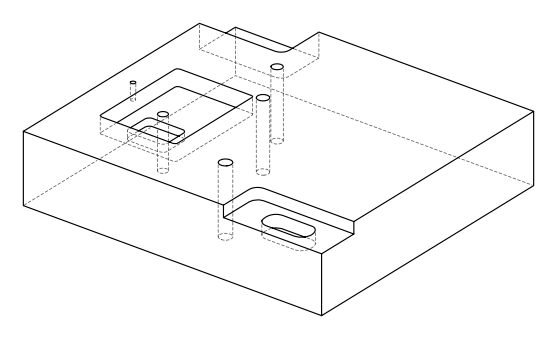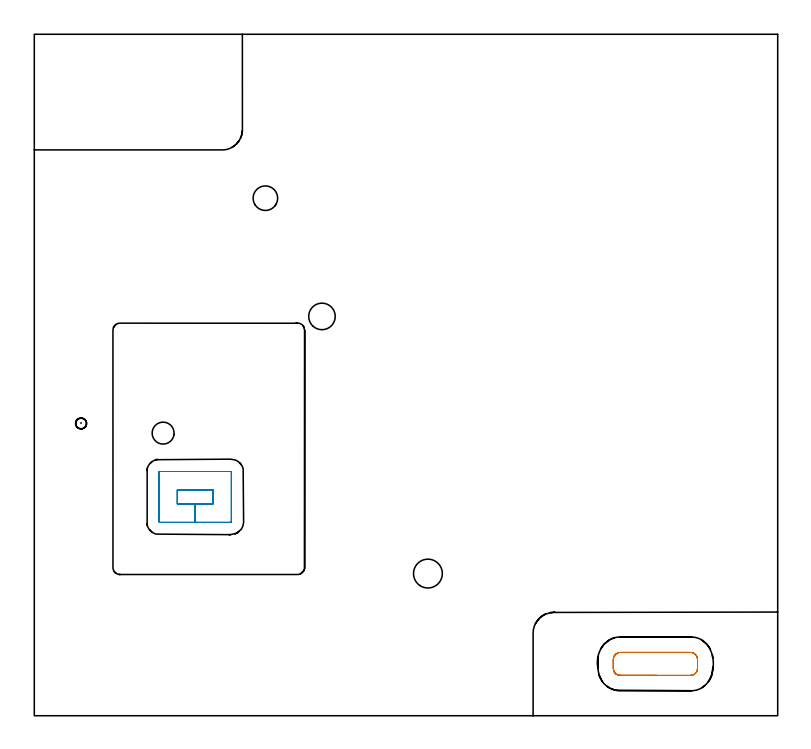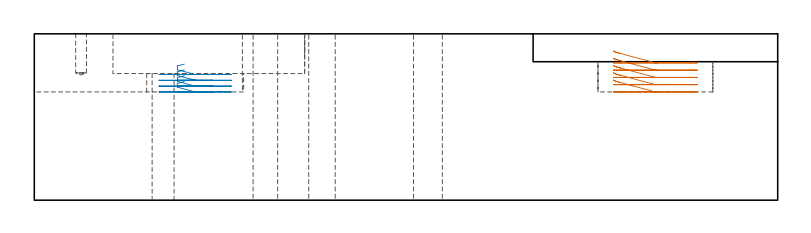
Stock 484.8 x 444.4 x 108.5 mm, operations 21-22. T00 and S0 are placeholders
(PLAN: 22 operations, 17 tool changes, 129.9 min)
(1 SPOT_DRILL | STEP1HOLE | NXT0321_9005460120000 | 0.03 min | 6 mm3)
(2 SPOT_DRILL_1 | STEP1HOLE_1 | NXT0321_9005460120000 | 0.04 min | 2829 mm3)
(3 SPOT_DRILL_2 | STEP1HOLE_2 | NXT0321_9005460120000 | 0.03 min | 3 mm3)
(4 SPOT_DRILL_3 | STEP1HOLE_3 | NXT0321_9005460120000 | 0.05 min | 182 mm3)
(5 SPOT_DRILL_4 | STEP1POCKET | NXT0321_9005460120000 | 0.03 min | 0 mm3)
(6 DRILL_BLIND_HOLE_INTO_CENTER | STEP1HOLE | NXT0301_076 | 0.07 min | 1242 mm3)
(7 GUN_DRILL_THROUGH_HOLE | STEP1HOLE | UGT0307_007 | 0.54 min | 7333 mm3)
(8 DRILL_TO_ENLARGE_THROUGH_HOLE | STEP1HOLE | UGT0301_006 | 0.47 min | 13178 mm3)
(9 DRILL_THROUGH_HOLE_INTO_CENTER | STEP1HOLE_1 | NXT0301_042 | 0.36 min | 3238 mm3)
(10 DRILL_TO_ENLARGE_THROUGH_HOLE_1 | STEP1HOLE_1 | UGT0301_275 | 0.37 min | 11296 mm3)
(11 DRILL_BLIND_HOLE_INTO_CENTER_1 | STEP1HOLE_2 | NXT0301_076 | 0.07 min | 1243 mm3)
(12 GUN_DRILL_THROUGH_HOLE_1 | STEP1HOLE_2 | UGT0307_007 | 0.55 min | 7329 mm3)
(13 DRILL_TO_ENLARGE_THROUGH_HOLE_2 | STEP1HOLE_2 | UGT0301_244 | 0.47 min | 16873 mm3)
(14 DRILL_BLIND_HOLE_INTO_CENTER_2 | STEP1HOLE_3 | NXT0301_076 | 0.07 min | 1091 mm3)
(15 GUN_DRILL_THROUGH_HOLE_2 | STEP1HOLE_3 | UGT0307_007 | 0.56 min | 7336 mm3)
(16 DRILL_TO_ENLARGE_THROUGH_HOLE_3 | STEP1HOLE_3 | UGT0301_256 | 0.47 min | 21446 mm3)
(17 DRILL_BLIND_HOLE_INTO_CENTER_3 | STEP1POCKET | NXT0301_042 | 0.12 min | 1013 mm3)
(18 MILL_CORNER_NOTCH_RECTANGULAR | CORNER_NOTCH_RECTANGULAR | UGT0201_094 | Follow Part, ap 5, ae 75% | 7.48 min | 195497 mm3)
(19 MILL_CORNER_NOTCH_RECTANGULAR_1 | CORNER_NOTCH_RECTANGULAR_1 | NXT0201_012 | Follow Part, ap 4, ae 75% | 22.25 min | 386372 mm3)
(20 MILL_RECTANGULAR_POCKET | POCKET_RECTANGULAR_STRAIGHT | NXT0201_009 | Follow Part, ap 2, ae 75% | 91.61 min | 526084 mm3)
(21 MILL_RECTANGULAR_POCKET_1 | POCKET_RECTANGULAR_STRAIGHT_1 | UGT0201_094 | Follow Part, ap 5, ae 75% | 1.95 min | 48021 mm3)
(22 MILL_RECTANGULAR_POCKET_2 | POCKET_RECTANGULAR_STRAIGHT_2 | NXT0201_012 | Follow Part, ap 4, ae 75% | 2.34 min | 36594 mm3)
(TOOL NXT0321_9005460120000 | NC Spot Drill, 142deg, 12mm, Carbide, Uncoated | D12 PA142 FL30 Z2)
(TOOL NXT0301_076 | Carbide Drill 10.5mm [860.1-1050-032A1-MM 2214] | D10.5 PA140 FL55 Z2)
(TOOL UGT0307_007 | Gun Drill 10 mm | D10 PA130 FL24 Z1)
(TOOL UGT0301_006 | Twist Drill 16 mm | D16 PA118 FL120 Z2)
(TOOL NXT0301_042 | Carbide Drill 7.1mm [860.1-0710-057A1-MM 2214] | D7.1 PA140 FL85 Z2)
(TOOL UGT0301_275 | Twist Drill 14.3 mm | D14.3 PA118 FL114 Z2)
(TOOL UGT0301_244 | Twist Drill 17.3 mm | D17.3 PA118 FL130 Z2)
(TOOL UGT0301_256 | Twist Drill 18.8 mm | D18.8 PA118 FL135 Z2)
(TOOL UGT0201_094 | End mill 20 mm | D20 FL38 Z4)
(TOOL NXT0201_012 | ENDMILL 16mm [2P460-1600-NA 1630] | D16 FL38 Z6)
(TOOL NXT0201_009 | ENDMILL 8mm [2P460-0800-NA 1630] | D8 FL26 Z6)
(OP 21 MILL_RECTANGULAR_POCKET_1)
G17 G21 G94 G90
T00 M6
G54
G17 G0 G90 X377.758 Y29.712 S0 M3
G43 Z118.5 H0
Z97.287
G94 G1 X377.791 Y29.571 Z97.248 F250.
X377.988 Y29.039 Z97.097
X378.248 Y28.536 Z96.945
X378.568 Y28.068 Z96.793
X378.944 Y27.644 Z96.641
X379.368 Y27.268 Z96.489
X379.836 Y26.948 Z96.337
X380.339 Y26.688 Z96.186
X380.871 Y26.491 Z96.034
X381.422 Y26.361 Z95.882
X381.985 Y26.3 Z95.73
X382.2 Z95.673
X405.05 Z89.55
X427.9 F500.
G3 X432.5 Y30.9 R4.6
G1 Y36.7
G3 X427.9 Y41.3 R4.6
G1 X382.2
G3 X377.6 Y36.7 R4.6
G1 Y30.9
G3 X382.2 Y26.3 R4.6
G1 X405.05
X406.05
G0 X377.758 Y29.712 Z92.55
G1 X377.791 Y29.571 Z92.511 F250.
X377.988 Y29.039 Z92.359
X378.248 Y28.536 Z92.207
X378.568 Y28.068 Z92.055
X378.944 Y27.644 Z91.904
X379.368 Y27.268 Z91.752
X379.836 Y26.948 Z91.6
X380.339 Y26.688 Z91.448
X380.871 Y26.491 Z91.296
X381.422 Y26.361 Z91.144
X381.985 Y26.3 Z90.993
X382.2 Z90.935
X405.05 Z84.812
X427.9 F500.
G3 X432.5 Y30.9 R4.6
G1 Y36.7
G3 X427.9 Y41.3 R4.6
G1 X382.2
G3 X377.6 Y36.7 R4.6
G1 Y30.9
G3 X382.2 Y26.3 R4.6
G1 X405.05
X406.05
G0 X377.758 Y29.712 Z87.812
G1 X377.791 Y29.571 Z87.773 F250.
X377.988 Y29.039 Z87.622
X378.248 Y28.536 Z87.47
X378.568 Y28.068 Z87.318
X378.944 Y27.644 Z87.166
X379.368 Y27.268 Z87.014
X379.836 Y26.948 Z86.862
X380.339 Y26.688 Z86.711
X380.871 Y26.491 Z86.559
X381.422 Y26.361 Z86.407
X381.985 Y26.3 Z86.255
X382.2 Z86.198
X405.05 Z80.075
X427.9 F500.
G3 X432.5 Y30.9 R4.6
G1 Y36.7
G3 X427.9 Y41.3 R4.6
G1 X382.2
G3 X377.6 Y36.7 R4.6
G1 Y30.9
G3 X382.2 Y26.3 R4.6
G1 X405.05
X406.05
G0 X377.758 Y29.712 Z83.075
G1 X377.791 Y29.571 Z83.036 F250.
X377.988 Y29.039 Z82.884
X378.248 Y28.536 Z82.732
X378.568 Y28.068 Z82.58
X378.944 Y27.644 Z82.429
X379.368 Y27.268 Z82.277
X379.836 Y26.948 Z82.125
X380.339 Y26.688 Z81.973
X380.871 Y26.491 Z81.821
X381.422 Y26.361 Z81.669
X381.985 Y26.3 Z81.518
X382.2 Z81.46
X405.05 Z75.337
X427.9 F500.
G3 X432.5 Y30.9 R4.6
G1 Y36.7
G3 X427.9 Y41.3 R4.6
G1 X382.2
G3 X377.6 Y36.7 R4.6
G1 Y30.9
G3 X382.2 Y26.3 R4.6
G1 X405.05
X406.05
G0 X377.758 Y29.712 Z78.337
G1 X377.791 Y29.571 Z78.299 F250.
X377.988 Y29.039 Z78.147
X378.248 Y28.536 Z77.995
X378.568 Y28.068 Z77.843
X378.944 Y27.644 Z77.691
X379.368 Y27.268 Z77.539
X379.836 Y26.948 Z77.387
X380.339 Y26.688 Z77.236
X380.871 Y26.491 Z77.084
X381.422 Y26.361 Z76.932
X381.985 Y26.3 Z76.78
X382.2 Z76.723
X405.05 Z70.6
X427.9 F500.
G3 X432.5 Y30.9 R4.6
G1 Y36.7
G3 X427.9 Y41.3 R4.6
G1 X382.2
G3 X377.6 Y36.7 R4.6
G1 Y30.9
G3 X382.2 Y26.3 R4.6
G1 X405.05
X406.05
G0 Z118.5
M5
M2
(OP 22 MILL_RECTANGULAR_POCKET_2)
G17 G21 G94 G90
T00 M6
G54
G17 G0 G90 X97.841 Y147.3 S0 M3
G43 Z118.5 H1
Z88.76
G94 G1 X93.3 Z87.543 F250.
Y138.1 Z85.078
X104.9 Z81.97
X116.5 F500.
Y147.3
X93.3
Y138.1
X104.9
Y126.1
X128.
G3 X128.5 Y126.6 R0.5
G1 Y158.8
G3 X128. Y159.3 R0.5
G1 X81.8
G3 X81.3 Y158.8 R0.5
G1 Y126.6
G3 X81.8 Y126.1 R0.5
G1 X104.9
X105.9
G0 X97.841 Y147.3 Z84.97
G1 X93.3 Z83.753 F250.
Y138.1 Z81.288
X104.9 Z78.18
X116.5 F500.
Y147.3
X93.3
Y138.1
X104.9
Y126.1
X128.
G3 X128.5 Y126.6 R0.5
G1 Y158.8
G3 X128. Y159.3 R0.5
G1 X81.8
G3 X81.3 Y158.8 R0.5
G1 Y126.6
G3 X81.8 Y126.1 R0.5
G1 X104.9
X105.9
G0 X97.841 Y147.3 Z81.18
G1 X93.3 Z79.963 F250.
Y138.1 Z77.498
X104.9 Z74.39
X116.5 F500.
Y147.3
X93.3
Y138.1
X104.9
Y126.1
X128.
G3 X128.5 Y126.6 R0.5
G1 Y158.8
G3 X128. Y159.3 R0.5
G1 X81.8
G3 X81.3 Y158.8 R0.5
G1 Y126.6
G3 X81.8 Y126.1 R0.5
G1 X104.9
X105.9
G0 X97.841 Y147.3 Z77.39
G1 X93.3 Z76.173 F250.
Y138.1 Z73.708
X104.9 Z70.6
X116.5 F500.
Y147.3
X93.3
Y138.1
X104.9
Y126.1
X128.
G3 X128.5 Y126.6 R0.5
G1 Y158.8
G3 X128. Y159.3 R0.5
G1 X81.8
G3 X81.3 Y158.8 R0.5
G1 Y126.6
G3 X81.8 Y126.1 R0.5
G1 X104.9
X105.9
G0 Z118.5
M5
M2
